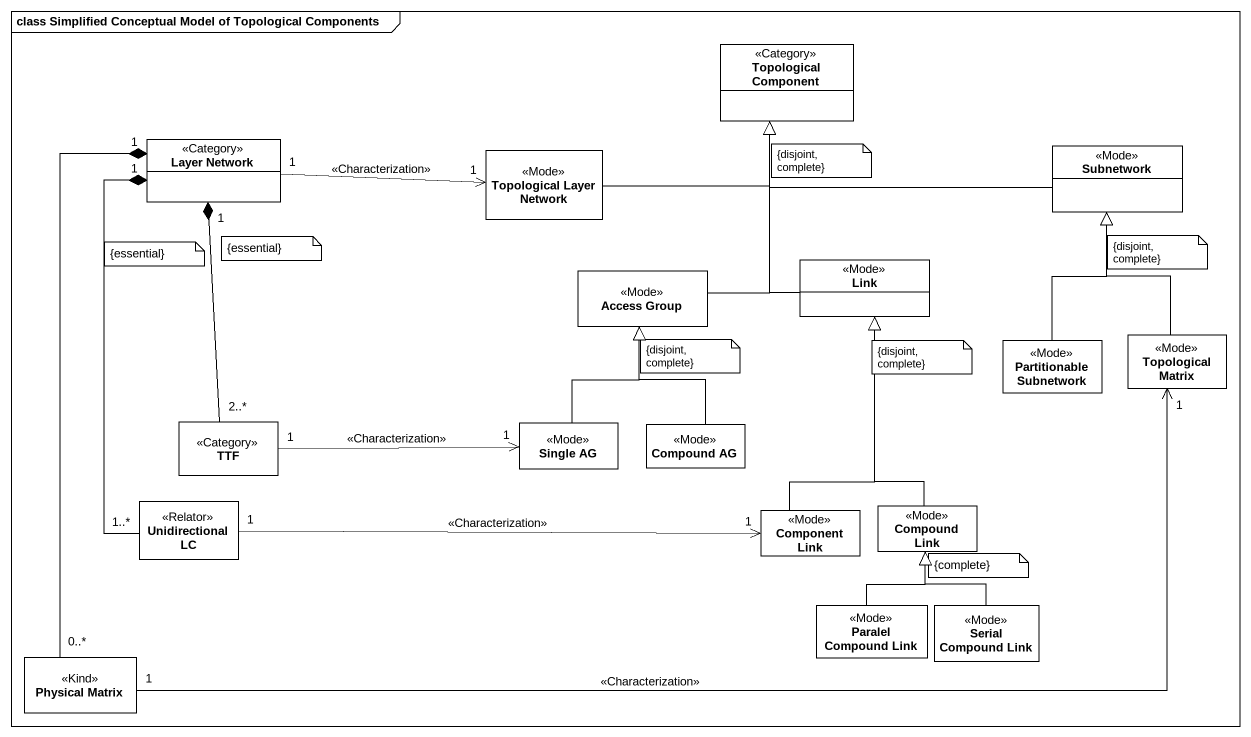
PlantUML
@startuml
mainframe class Simplified Conceptual Model of Topological Components
hide circle
hide empty members
class "Topological Component" as Topological_Component <<Category>>
class "Layer Network" as Layer_Network <<Category>>
class "Topological Layer Network" as Topological_Layer_Network <<Mode>>
class Subnetwork <<Mode>>
class "Access Group" as Access_Group <<Mode>>
class Link <<Mode>>
class "Partitionable Subnetwork" as Partitionable_Subnetwork <<Mode>>
class "Topological Matrix" as Topological_Matrix <<Mode>>
class TTF <<Category>>
class "Single AG" as Single_AG <<Mode>>
class "Compound AG" as Compound_AG <<Mode>>
class "Unidirectional LC" as Unidirectional_LC <<Relator>>
class "Component Link" as Component_Link <<Mode>>
class "Compound Link" as Compound_Link <<Mode>>
class "Paralel Compound Link" as Paralel_Compound_Link <<Mode>>
class "Serial Compound Link" as Serial_Compound_Link <<Mode>>
class "Physical Matrix" as Physical_Matrix <<Kind>>
Layer_Network "1" -right-> "1" Topological_Layer_Network : <<Characterization>>
Layer_Network "1" *-- "2..*" TTF
Layer_Network "1" *-- "1..*" Unidirectional_LC
Layer_Network "1" *-- "0..*" Physical_Matrix
Topological_Layer_Network -right-|> Topological_Component
Subnetwork -left-|> Topological_Component
Access_Group -up-|> Topological_Component
Link -up-|> Topological_Component
Partitionable_Subnetwork -up-|> Subnetwork
Topological_Matrix -up-|> Subnetwork
TTF "1" -right-> "1" Single_AG : <<Characterization>>
Single_AG -up-|> Access_Group
Compound_AG -up-|> Access_Group
Unidirectional_LC "1" -right-> "1" Component_Link : <<Characterization>>
Component_Link -up-|> Link
Compound_Link -up-|> Link
Paralel_Compound_Link -up-|> Compound_Link
Serial_Compound_Link -up-|> Compound_Link
Physical_Matrix "1" -right-> "1" Topological_Matrix : <<Characterization>>
note as N1
  {disjoint, complete}
end note
note as N2
  {essential}
end note
note as N3
  {essential}
end note
note as N4
  {disjoint, complete}
end note
note as N5
  {disjoint, complete}
end note
note as N6
  {disjoint, complete}
end note
note as N7
  {complete}
end note
@enduml
